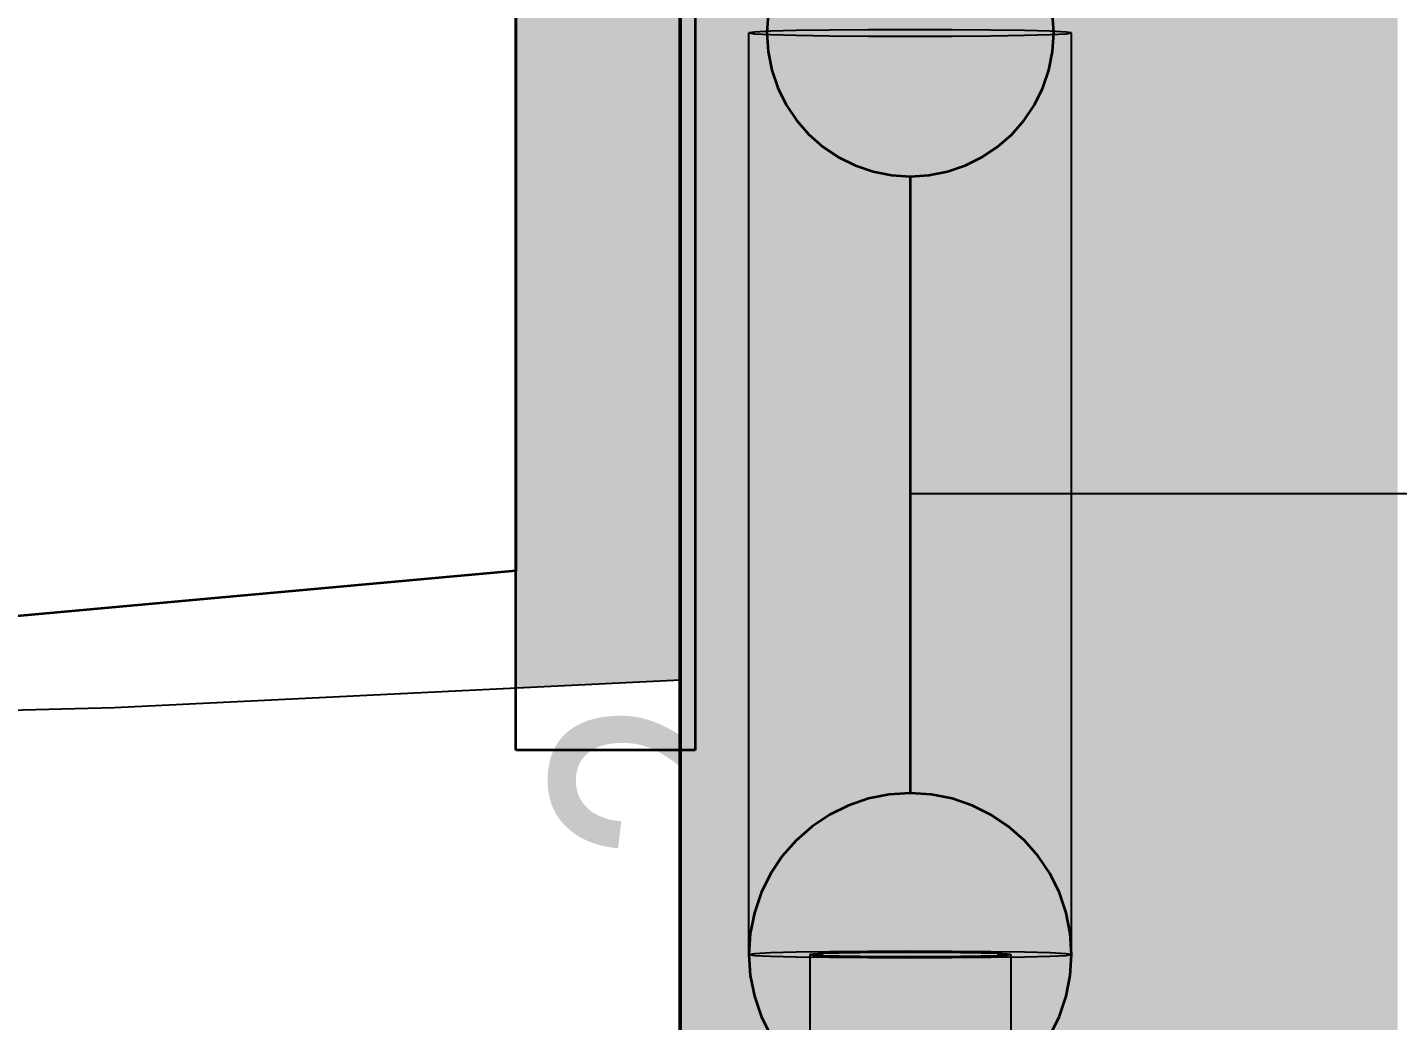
# Model space of a CAD drawing. Extents: x 0 to 756, y -25 to 420.
# Drawn here: x 330.19 to 337.83, y 213.58 to 219.12 of the extents above; entities that cross this region are included whole.
import ezdxf

# ---------------------------------------------------------------- set-up
doc = ezdxf.new("R2010")
doc.units = 0
doc.layers.get('0').update_dxf_attribs({"lineweight": 25})
for name, color, linetype, lineweight in [('S_Einrichtung', 7, 'Continuous', 35), ('SANIT_R', 7, 'Continuous', 25), ('SANIT_R-WC', 7, 'Continuous', 13), ('WAND_HOLZ_NICHT_TRAGEND', 7, 'Continuous', 13), ('X_Text', 7, 'Continuous', 25)]:
    doc.layers.add(name, color=color, linetype=linetype, lineweight=lineweight)
doc.layers.add('S_Schmutzwasser', color=7, linetype='Continuous', lineweight=35, true_color=0x808040)
doc.layers.add('S_Schmutzwasser-Shading', color=7, linetype='Continuous', lineweight=35, true_color=0x808040)
doc.styles.get("Standard").update_dxf_attribs({"font": 'arial.ttf'})

# ---------------------------------------------------------------- blocks, each defined once
blk = doc.blocks.new('Shading-A0T78OMVOY', base_point=(335.2149, 207.2281))
at = {"layer": 'S_Schmutzwasser-Shading', "color": 59, "true_color": 0x484824}
for points in [[(334.2458, 219.0824), (334.2151, 219.0824), (334.2151, 219.087)], [(334.2458, 213.948), (334.2151, 213.948), (334.2458, 219.0824)], [(334.2151, 213.948), (334.2458, 219.0824), (334.2151, 219.0824)], [(336.0151, 219.0824), (335.9845, 219.0824), (336.0151, 219.087)], [(336.0151, 213.948), (335.9845, 213.948), (336.0151, 219.0824)], [(335.9845, 213.948), (336.0151, 219.0824), (335.9845, 219.0824)], [(334.2458, 213.9434), (334.2458, 213.948), (334.2151, 213.948)], [(335.9845, 213.9434), (336.0151, 213.948), (335.9845, 213.948)]]:
    blk.add_solid(points, dxfattribs=at)
at = {"layer": 'S_Schmutzwasser-Shading', "color": 59, "true_color": 0x58582c}
for points in [[(334.3357, 219.078), (334.2458, 219.078), (334.2458, 219.0824)], [(334.3357, 213.9434), (334.2458, 213.9434), (334.3357, 219.078)], [(334.2458, 213.9434), (334.3357, 219.078), (334.2458, 219.078)], [(335.9845, 219.078), (335.8946, 219.078), (335.9845, 219.0824)], [(335.9845, 213.9434), (335.8946, 213.9434), (335.9845, 219.078)], [(335.8946, 213.9434), (335.9845, 219.078), (335.8946, 219.078)], [(334.3357, 213.939), (334.3357, 213.9434), (334.2458, 213.9434)], [(335.8946, 213.939), (335.9845, 213.9434), (335.8946, 213.9434)]]:
    blk.add_solid(points, dxfattribs=at)
at = {"layer": 'S_Schmutzwasser-Shading', "color": 37, "true_color": 0x666633}
for points in [[(334.4788, 219.0743), (334.3357, 219.0743), (334.3357, 219.078)], [(334.4788, 213.939), (334.3357, 213.939), (334.4788, 219.0743)], [(334.3357, 213.939), (334.4788, 219.0743), (334.3357, 219.0743)], [(335.8946, 219.0743), (335.7516, 219.0743), (335.8946, 219.078)], [(335.8946, 213.939), (335.7516, 213.939), (335.8946, 219.0743)], [(335.7516, 213.939), (335.8946, 219.0743), (335.7516, 219.0743)], [(334.4788, 213.9353), (334.4788, 213.939), (334.3357, 213.939)], [(335.7516, 213.9353), (335.8946, 213.939), (335.7516, 213.939)]]:
    blk.add_solid(points, dxfattribs=at)
at = {"layer": 'S_Schmutzwasser-Shading', "color": 47, "true_color": 0x727239}
for points in [[(334.6652, 219.0715), (334.4788, 219.0715), (334.4788, 219.0743)], [(334.6652, 213.9353), (334.4788, 213.9353), (334.6652, 219.0715)], [(334.4788, 213.9353), (334.6652, 219.0715), (334.4788, 219.0715)], [(335.7516, 219.0715), (335.5652, 219.0715), (335.7516, 219.0743)], [(335.7516, 213.9353), (335.5652, 213.9353), (335.7516, 219.0715)], [(335.5652, 213.9353), (335.7516, 219.0715), (335.5652, 219.0715)], [(334.6652, 213.9325), (334.6652, 213.9353), (334.4788, 213.9353)], [(335.5652, 213.9325), (335.7516, 213.9353), (335.5652, 213.9353)]]:
    blk.add_solid(points, dxfattribs=at)
at = {"layer": 'S_Schmutzwasser-Shading', "color": 57, "true_color": 0x7b7b3d}
for points in [[(334.8822, 219.0697), (334.6652, 219.0697), (334.6652, 219.0715)], [(335.5652, 219.0697), (335.3481, 219.0697), (335.5652, 219.0715)], [(334.8822, 213.9325), (334.6652, 213.9325), (334.8822, 219.0697)], [(334.6652, 213.9325), (334.8822, 219.0697), (334.6652, 219.0697)], [(335.5652, 213.9325), (335.3481, 213.9325), (335.5652, 219.0697)], [(335.3481, 213.9325), (335.5652, 219.0697), (335.3481, 219.0697)], [(334.8822, 213.9307), (334.8822, 213.9325), (334.6652, 213.9325)], [(335.3481, 213.9307), (335.5652, 213.9325), (335.3481, 213.9325)]]:
    blk.add_solid(points, dxfattribs=at)
at = {"layer": 'S_Schmutzwasser-Shading', "color": 57, "true_color": 0x7f7f3f}
for points in [[(335.1151, 219.069), (334.8822, 219.069), (334.8822, 219.0697)], [(335.1151, 213.9307), (334.8822, 213.9307), (335.1151, 219.069)], [(334.8822, 213.9307), (335.1151, 219.069), (334.8822, 219.069)], [(335.3481, 219.069), (335.1151, 219.069), (335.3481, 219.0697)], [(335.3481, 213.9307), (335.1151, 213.9307), (335.3481, 219.069)], [(335.1151, 213.9307), (335.3481, 219.069), (335.1151, 219.069)], [(335.1151, 213.9301), (335.1151, 213.9307), (334.8822, 213.9307)], [(335.1151, 213.9301), (335.3481, 213.9307), (335.1151, 213.9307)]]:
    blk.add_solid(points, dxfattribs=at)
at = {"layer": 'S_Schmutzwasser-Shading', "color": 59, "true_color": 0x505028}
for points in [[(334.6302, 213.948), (334.5551, 213.948), (334.6302, 213.9536)], [(335.6007, 208.1779), (335.6001, 208.1779), (335.6001, 213.9536)], [(335.6751, 213.948), (335.6001, 213.948), (335.6001, 213.9536)], [(334.6302, 208.1652), (334.5551, 208.1652), (334.6302, 213.948)], [(334.5551, 208.1652), (334.6302, 213.948), (334.5551, 213.948)], [(335.6007, 208.1689), (335.6751, 213.948), (335.6001, 213.948)], [(335.6751, 208.1689), (335.6007, 208.1689), (335.6751, 213.948)]]:
    blk.add_solid(points, dxfattribs=at)
at = {"layer": 'S_Schmutzwasser-Shading', "color": 47, "true_color": 0x6d6d36}
for points in [[(334.8351, 213.9536), (334.6302, 213.9536), (334.8351, 213.9577)], [(334.8351, 208.1693), (334.6302, 208.1693), (334.8351, 213.9536)], [(334.6302, 208.1693), (334.8351, 213.9536), (334.6302, 213.9536)], [(335.3956, 212.3439), (335.3951, 212.3439), (335.3951, 213.9577)], [(335.4407, 213.9568), (335.3951, 213.9568), (335.3951, 213.9577)], [(335.3956, 212.3439), (335.4407, 213.9568), (335.3951, 213.9568)], [(335.3956, 212.3439), (335.6001, 213.9536), (335.4406, 213.9536)], [(335.6001, 212.3439), (335.3956, 212.3439), (335.6001, 213.9536)], [(335.6001, 213.9536), (335.4406, 213.9536), (335.4407, 213.9568)]]:
    blk.add_solid(points, dxfattribs=at)
at = {"layer": 'S_Schmutzwasser-Shading', "color": 57, "true_color": 0x7d7d3e}
for points in [[(335.1151, 213.9577), (334.8351, 213.9577), (335.1151, 213.9592)], [(335.1151, 208.1708), (334.8351, 208.1708), (335.1151, 213.9577)], [(334.8351, 208.1708), (335.1151, 213.9577), (334.8351, 213.9577)], [(335.3951, 213.9577), (335.1151, 213.9577), (335.1151, 213.9592)], [(335.3951, 208.2039), (335.1151, 208.2039), (335.3951, 213.9577)], [(335.1151, 208.2039), (335.3951, 213.9577), (335.1151, 213.9577)]]:
    blk.add_solid(points, dxfattribs=at)
blk = doc.blocks.new('Referenz-A0T78OQ1OY')
at = {"layer": 'SANIT_R', "color": 0, "linetype": 'Continuous', "lineweight": -2, "ltscale": 0.25}
for p, q in [((333.8329, 215.4772), (333.8329, 222.5327)), ((332.9152, 220.6428), (332.9152, 219.0049)), ((332.9152, 219.0049), (332.9152, 217.3669)), ((332.9152, 217.3669), (332.9141, 215.4327)), ((333.833, 215.4772), (330.6774, 215.3243)), ((330.6774, 215.3243), (327.804, 215.2447))]:
    blk.add_line(p, q, dxfattribs=at)
at = {"layer": 'SANIT_R-WC', "color": 0, "linetype": 'Continuous', "ltscale": 0.13}
for points in [[(333.8329, 215.4772), (332.9141, 215.4772), (332.9141, 222.5772)], [(333.8329, 215.4772), (333.8329, 222.5327), (332.9198, 222.5327)], [(333.833, 215.4772), (333.8329, 215.4772), (333.8329, 222.5327)], [(332.9141, 215.4327), (333.8329, 215.4772), (332.9141, 215.4772)], [(333.8329, 215.4772), (333.833, 215.4772), (333.8329, 215.4772)]]:
    blk.add_solid(points, dxfattribs=at)
at = {"layer": 'WAND_HOLZ_NICHT_TRAGEND', "color": 0, "lineweight": 50}
for p, q in [((333.8329, 228.6649), (333.8329, 208.6309)), ((333.8329, 208.6309), (333.8329, 228.6649))]:
    blk.add_line(p, q, dxfattribs=at)
at = {"layer": 'WAND_HOLZ_NICHT_TRAGEND', "color": 0, "lineweight": 18}
for points in [[(333.8329, 208.6309), (337.8329, 208.6309), (333.8329, 228.6649)], [(337.8329, 208.6309), (337.8329, 228.6649), (333.8329, 228.6649)]]:
    blk.add_solid(points, dxfattribs=at)
blk = doc.blocks.new('WC-A0T78OV3OY', base_point=(322.5231, 215.087))
at = {"color": 0, "linetype": 'ByBlock', "lineweight": -2, "ltscale": 0.35}
for p, q in [((332.9152, 215.087), (332.9152, 223.087)), ((333.9152, 223.087), (333.9152, 215.087)), ((332.9152, 222.087), (332.9152, 216.087)), ((332.9152, 216.087), (326.4392, 215.5017)), ((333.9152, 215.087), (332.9152, 215.087))]:
    blk.add_line(p, q, dxfattribs=at)
blk = doc.blocks.new('Anschluss-Element-A0T78OV7OY', base_point=(334.3152, 218.287))
at = {"color": 0, "lineweight": -2}
for p, q in [((334.9081, 219.8598), (334.809, 219.8261)), ((335.0107, 219.8802), (334.9081, 219.8598)), ((335.1152, 219.887), (335.0107, 219.8802)), ((335.2196, 219.8802), (335.1152, 219.887)), ((335.3222, 219.8598), (335.2196, 219.8802)), ((335.4213, 219.8261), (335.3222, 219.8598)), ((334.7152, 219.7799), (334.6281, 219.7217)), ((334.809, 219.8261), (334.7152, 219.7799)), ((335.5152, 219.7799), (335.4213, 219.8261)), ((335.6022, 219.7217), (335.5152, 219.7799)), ((334.6281, 219.7217), (334.5495, 219.6527)), ((335.6808, 219.6527), (335.6022, 219.7217)), ((334.5495, 219.6527), (334.4805, 219.574)), ((335.7498, 219.574), (335.6808, 219.6527)), ((334.4805, 219.574), (334.4223, 219.487)), ((335.808, 219.487), (335.7498, 219.574)), ((334.4223, 219.487), (334.376, 219.3932)), ((335.8543, 219.3932), (335.808, 219.487)), ((334.376, 219.3932), (334.3424, 219.2941)), ((335.8879, 219.2941), (335.8543, 219.3932)), ((334.3424, 219.2941), (334.322, 219.1915)), ((335.9083, 219.1915), (335.8879, 219.2941)), ((334.322, 219.1915), (334.3152, 219.087)), ((335.9152, 219.087), (335.9083, 219.1915)), ((334.3152, 219.087), (334.322, 218.9826)), ((335.9083, 218.9826), (335.9152, 219.087)), ((334.322, 218.9826), (334.3424, 218.88)), ((335.8879, 218.88), (335.9083, 218.9826)), ((334.3424, 218.88), (334.376, 218.7809)), ((335.8543, 218.7809), (335.8879, 218.88)), ((334.376, 218.7809), (334.4223, 218.687)), ((335.808, 218.687), (335.8543, 218.7809)), ((334.4223, 218.687), (334.4805, 218.6)), ((335.7498, 218.6), (335.808, 218.687)), ((334.4805, 218.6), (334.5495, 218.5214)), ((335.6808, 218.5214), (335.7498, 218.6)), ((334.5495, 218.5214), (334.6281, 218.4524)), ((335.6022, 218.4524), (335.6808, 218.5214)), ((334.6281, 218.4524), (334.7152, 218.3942)), ((334.7152, 218.3942), (334.809, 218.3479)), ((335.4213, 218.3479), (335.5152, 218.3942)), ((335.5152, 218.3942), (335.6022, 218.4524)), ((334.809, 218.3479), (334.9081, 218.3143)), ((334.9081, 218.3143), (335.0107, 218.2939)), ((335.2196, 218.2939), (335.3222, 218.3143)), ((335.3222, 218.3143), (335.4213, 218.3479)), ((335.0107, 218.2939), (335.1152, 218.287)), ((335.1152, 218.287), (335.2196, 218.2939))]:
    blk.add_line(p, q, dxfattribs=at)
blk = doc.blocks.new('Fallleitung Abwasser-A0T78OYROY', base_point=(330.8731, 209.706))
at = {"color": 0, "lineweight": -2}
for p, q in [((334.8822, 214.8174), (334.7707, 214.7795)), ((334.9977, 214.8403), (334.8822, 214.8174)), ((335.1152, 214.848), (334.9977, 214.8403)), ((335.2326, 214.8403), (335.1152, 214.848)), ((335.3481, 214.8174), (335.2326, 214.8403)), ((335.4596, 214.7795), (335.3481, 214.8174)), ((334.6652, 214.7275), (334.5673, 214.6621)), ((334.7707, 214.7795), (334.6652, 214.7275)), ((335.5652, 214.7275), (335.4596, 214.7795)), ((335.663, 214.6621), (335.5652, 214.7275)), ((334.5673, 214.6621), (334.4788, 214.5844)), ((335.7515, 214.5844), (335.663, 214.6621)), ((334.4788, 214.5844), (334.4011, 214.4959)), ((335.8292, 214.4959), (335.7515, 214.5844)), ((334.4011, 214.4959), (334.3357, 214.398)), ((335.8946, 214.398), (335.8292, 214.4959)), ((334.3357, 214.398), (334.2837, 214.2925)), ((335.9466, 214.2925), (335.8946, 214.398)), ((334.2837, 214.2925), (334.2458, 214.181)), ((335.9845, 214.181), (335.9466, 214.2925)), ((334.2458, 214.181), (334.2229, 214.0655)), ((336.0075, 214.0655), (335.9845, 214.181)), ((334.2229, 214.0655), (334.2152, 213.948)), ((336.0152, 213.948), (336.0075, 214.0655)), ((334.2152, 213.948), (334.2229, 213.8306)), ((336.0075, 213.8306), (336.0152, 213.948)), ((334.2229, 213.8306), (334.2458, 213.7151)), ((335.9845, 213.7151), (336.0075, 213.8306)), ((334.2458, 213.7151), (334.2837, 213.6036)), ((335.9466, 213.6036), (335.9845, 213.7151)), ((334.2837, 213.6036), (334.3357, 213.498)), ((335.8946, 213.498), (335.9466, 213.6036)), ((334.3357, 213.498), (334.4011, 213.4002)), ((335.8292, 213.4002), (335.8946, 213.498)), ((334.4011, 213.4002), (334.4788, 213.3116)), ((335.7515, 213.3116), (335.8292, 213.4002)), ((334.4789, 213.3117), (330.8732, 209.706)), ((334.4788, 213.3116), (334.5673, 213.234)), ((335.663, 213.234), (335.7515, 213.3116)), ((334.5673, 213.234), (334.6652, 213.1686)), ((335.5652, 213.1686), (335.663, 213.234)), ((334.6652, 213.1686), (334.7707, 213.1166)), ((334.7707, 213.1166), (334.8822, 213.0787)), ((335.3481, 213.0787), (335.4596, 213.1166)), ((335.4596, 213.1166), (335.5652, 213.1686)), ((334.8822, 213.0787), (334.9977, 213.0557)), ((334.9977, 213.0557), (335.1152, 213.048)), ((335.1152, 213.048), (335.2326, 213.0557)), ((335.2326, 213.0557), (335.3481, 213.0787)), ((331.7966, 211.4801), (330.8732, 209.706)), ((331.7966, 211.4801), (332.6472, 210.6295)), ((332.6472, 210.6295), (330.8732, 209.706))]:
    blk.add_line(p, q, dxfattribs=at)
for points in [[(335.5652, 214.7275), (334.6652, 214.7275), (335.3481, 214.8174)], [(334.6652, 214.7275), (335.3481, 214.8174), (334.8822, 214.8174)], [(335.3481, 214.8174), (334.8822, 214.8174), (335.1152, 214.848)], [(335.7515, 214.5844), (334.4788, 214.5844), (335.5652, 214.7275)], [(334.4788, 214.5844), (335.5652, 214.7275), (334.6652, 214.7275)], [(335.8946, 214.398), (334.3357, 214.398), (335.7515, 214.5844)], [(334.3357, 214.398), (335.7515, 214.5844), (334.4788, 214.5844)], [(335.9845, 214.181), (334.2458, 214.181), (335.8946, 214.398)], [(334.2458, 214.181), (335.8946, 214.398), (334.3357, 214.398)], [(336.0152, 213.948), (334.2152, 213.948), (335.9845, 214.181)], [(334.2152, 213.948), (335.9845, 214.181), (334.2458, 214.181)], [(334.2458, 213.7151), (336.0152, 213.948), (334.2152, 213.948)], [(335.9845, 213.7151), (334.2458, 213.7151), (336.0152, 213.948)], [(334.3357, 213.498), (335.9845, 213.7151), (334.2458, 213.7151)], [(335.8946, 213.498), (334.3357, 213.498), (335.9845, 213.7151)], [(334.4788, 213.3116), (335.8946, 213.498), (334.3357, 213.498)], [(335.7515, 213.3116), (334.4788, 213.3116), (335.8946, 213.498)], [(334.6652, 213.1686), (335.7515, 213.3116), (334.4788, 213.3116)], [(335.5652, 213.1686), (334.6652, 213.1686), (335.7515, 213.3116)], [(334.8822, 213.0787), (335.5652, 213.1686), (334.6652, 213.1686)], [(335.3481, 213.0787), (334.8822, 213.0787), (335.5652, 213.1686)], [(335.1152, 213.048), (335.3481, 213.0787), (334.8822, 213.0787)], [(332.6472, 210.6295), (331.3539, 210.6295), (331.7966, 211.4801)], [(330.8732, 209.706), (332.6472, 210.6295), (331.3539, 210.6295)]]:
    blk.add_solid(points, dxfattribs=at)
blk = doc.blocks.new('Abwasserleitung-A0T78OYVOY', base_point=(335.1151, 214.848))
at = {"color": 0, "linetype": 'ByBlock', "lineweight": -2, "ltscale": 0.35}
blk.add_line((335.1152, 218.287), (335.1152, 214.848), dxfattribs=at)
blk = doc.blocks.new('Bauteilbeschriftung-A0T78OYXOY', base_point=(335.1151, 216.1175))
at = {"color": 0, "linetype": 'ByBlock', "lineweight": -2, "ltscale": 0.25}
blk.add_line((346.0072, 216.5175), (335.1152, 216.5175), dxfattribs=at)
for points in [[(337.1152, 216.5175), (335.1152, 216.5175), (337.1152, 216.9175)], [(337.1152, 216.1175), (337.1152, 216.5175), (335.1152, 216.5175)]]:
    blk.add_solid(points, dxfattribs=at)
blk = doc.blocks.new('Abwasser Schnellansicht-A0T78P2HOY', base_point=(310.558, 205.9826))
at = {"color": 0, "linetype": 'ByBlock', "lineweight": -2, "ltscale": 0.25}
for p, q in [((334.2458, 219.0917), (334.2152, 219.087)), ((334.2152, 219.087), (334.2458, 219.0824)), ((334.2152, 213.948), (334.2152, 219.087)), ((334.3357, 219.096), (334.2458, 219.0917)), ((334.2458, 219.0824), (334.3357, 219.078)), ((334.4788, 219.0998), (334.3357, 219.096)), ((334.3357, 219.078), (334.4788, 219.0743)), ((334.6652, 219.1026), (334.4788, 219.0998)), ((334.4788, 219.0743), (334.6652, 219.0715)), ((334.8822, 219.1044), (334.6652, 219.1026)), ((334.6652, 219.0715), (334.8822, 219.0697)), ((335.1152, 219.105), (334.8822, 219.1044)), ((335.3481, 219.1044), (335.1152, 219.105)), ((335.5652, 219.1026), (335.3481, 219.1044)), ((335.3481, 219.0697), (335.5652, 219.0715)), ((335.7515, 219.0998), (335.5652, 219.1026)), ((335.5652, 219.0715), (335.7515, 219.0743)), ((335.8946, 219.096), (335.7515, 219.0998)), ((335.7515, 219.0743), (335.8946, 219.078)), ((335.9845, 219.0917), (335.8946, 219.096)), ((335.8946, 219.078), (335.9845, 219.0824)), ((336.0152, 219.087), (335.9845, 219.0917)), ((335.9845, 219.0824), (336.0152, 219.087)), ((336.0152, 213.948), (336.0152, 219.087)), ((334.8822, 219.0697), (335.1152, 219.069)), ((335.1152, 219.069), (335.3481, 219.0697)), ((334.2458, 213.9527), (334.2152, 213.948)), ((334.3357, 213.957), (334.2458, 213.9527)), ((334.4788, 213.9608), (334.3357, 213.957)), ((334.6652, 213.9636), (334.4788, 213.9608)), ((334.6302, 213.9536), (334.5742, 213.9509)), ((334.7192, 213.956), (334.6302, 213.9536)), ((334.8822, 213.9654), (334.6652, 213.9636)), ((334.8352, 213.9577), (334.7192, 213.956)), ((334.9702, 213.9589), (334.8352, 213.9577)), ((335.1152, 213.966), (334.8822, 213.9654)), ((335.1152, 213.9592), (334.9702, 213.9589)), ((335.3481, 213.9654), (335.1152, 213.966)), ((335.2601, 213.9589), (335.1152, 213.9592)), ((335.3952, 213.9577), (335.2601, 213.9589)), ((335.5652, 213.9636), (335.3481, 213.9654)), ((335.5111, 213.956), (335.3952, 213.9577)), ((335.6001, 213.9536), (335.5111, 213.956)), ((335.7515, 213.9608), (335.5652, 213.9636)), ((335.6561, 213.9509), (335.6001, 213.9536)), ((335.8946, 213.957), (335.7515, 213.9608)), ((335.9845, 213.9527), (335.8946, 213.957)), ((336.0152, 213.948), (335.9845, 213.9527)), ((334.2152, 213.948), (334.2458, 213.9434)), ((334.2458, 213.9434), (334.3357, 213.939)), ((334.3357, 213.939), (334.4788, 213.9353)), ((334.4788, 213.9353), (334.6652, 213.9325)), ((334.5742, 213.9509), (334.5552, 213.948)), ((334.5552, 213.948), (334.5742, 213.9451)), ((334.5552, 213.948), (334.5552, 208.1596)), ((334.5742, 213.9451), (334.6302, 213.9424)), ((334.6302, 213.9424), (334.7192, 213.9401)), ((334.6652, 213.9325), (334.8822, 213.9307)), ((334.7192, 213.9401), (334.8352, 213.9383)), ((334.8352, 213.9383), (334.9702, 213.9372)), ((334.8822, 213.9307), (335.1152, 213.93)), ((334.9702, 213.9372), (335.1152, 213.9368)), ((335.1152, 213.9368), (335.2601, 213.9372)), ((335.1152, 213.93), (335.3481, 213.9307)), ((335.2601, 213.9372), (335.3952, 213.9383)), ((335.3481, 213.9307), (335.5652, 213.9325)), ((335.3952, 213.9383), (335.5111, 213.9401)), ((335.5111, 213.9401), (335.6001, 213.9424)), ((335.5652, 213.9325), (335.7515, 213.9353)), ((335.6001, 213.9424), (335.6561, 213.9451)), ((335.6752, 213.948), (335.6561, 213.9509)), ((335.6561, 213.9451), (335.6752, 213.948)), ((335.6752, 213.948), (335.6752, 208.1596)), ((335.7515, 213.9353), (335.8946, 213.939)), ((335.8946, 213.939), (335.9845, 213.9434)), ((335.9845, 213.9434), (336.0152, 213.948))]:
    blk.add_line(p, q, dxfattribs=at)
at = {"color": 253, "linetype": 'ByBlock', "lineweight": -2, "ltscale": 0.25, "true_color": 0xa0a0a0, "char_height": 1.5, "attachment_point": 1, "rotation": 90}
for s, insert in [('{\\W0.8;\\fArial;DN 90}', (335.6152, 214.2467)), ('{\\W0.8;\\fArial;2.0 %}', (333.1152, 214.4495)), ('{\\W0.8;\\fArial;-27}', (333.1152, 215.008)), ('{\\W0.8;\\fArial;-83}', (335.6652, 215.008))]:
    blk.add_mtext(s, dxfattribs=dict(at, insert=insert))

msp = doc.modelspace()

# ---------------------------------------------------------------- block references
at = {"color": 8, "lineweight": 25, "ltscale": 0.25, "true_color": 0x808080}
msp.add_blockref('Referenz-A0T78OQ1OY', (0, 0), dxfattribs=at)
at = {"layer": 'S_Einrichtung', "ltscale": 0.35}
msp.add_blockref('WC-A0T78OV3OY', (322.5231, 215.087), dxfattribs=at)
at = {"layer": 'S_Schmutzwasser', "lineweight": 25, "ltscale": 0.25}
msp.add_blockref('Abwasser Schnellansicht-A0T78P2HOY', (310.558, 205.9826), dxfattribs=at)
at = {"layer": 'S_Schmutzwasser', "ltscale": 0.35}
for name, p in [('Anschluss-Element-A0T78OV7OY', (334.3152, 218.287)), ('Abwasserleitung-A0T78OYVOY', (335.1151, 214.848)), ('Fallleitung Abwasser-A0T78OYROY', (330.8731, 209.706))]:
    msp.add_blockref(name, p, dxfattribs=at)
at = {"layer": 'S_Schmutzwasser'}
msp.add_blockref('Shading-A0T78OMVOY', (335.2149, 207.2281), dxfattribs=at)
at = {"layer": 'X_Text', "color": 7, "ltscale": 0.25}
msp.add_blockref('Bauteilbeschriftung-A0T78OYXOY', (335.1151, 216.1175), dxfattribs=at)

doc.saveas('drawing.dxf')
